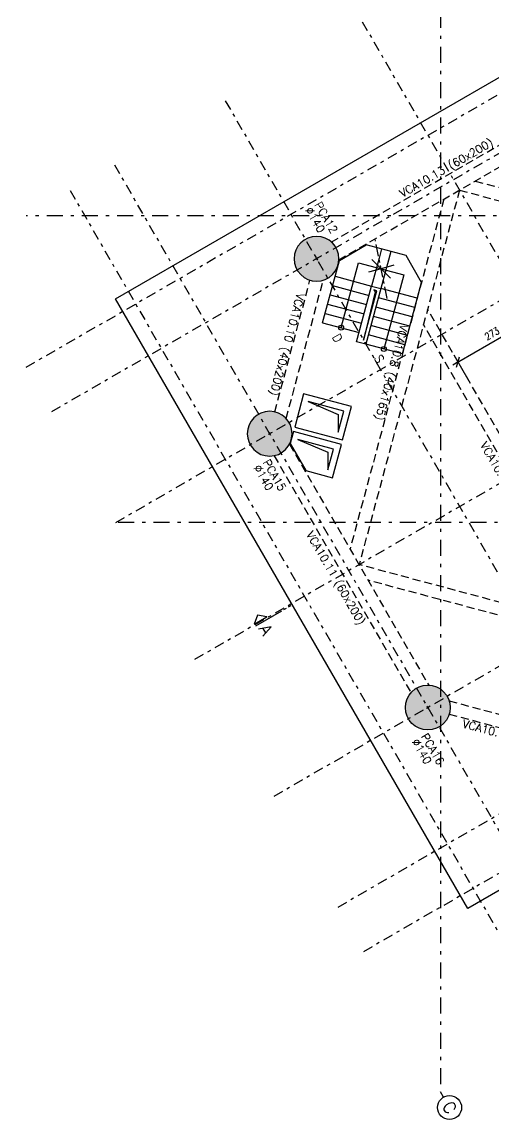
# Model space of a CAD drawing. Header units: metres. Extents: x 661733 to 661987, y 8168511 to 8168781.
# Drawn here: x 661816.85 to 661831.59, y 8168615.29 to 8168649.71 of the extents above; entities that cross this region are included whole.
import ezdxf
from ezdxf.enums import TextEntityAlignment as Align

# ---------------------------------------------------------------- set-up
doc = ezdxf.new("R2010")
doc.units = ezdxf.units.M
doc.header["$MEASUREMENT"] = 0
for name, pattern in [('SPX-CAMPANARIO$0$CENTER2', [1.125, 0.75, -0.125, 0.125, -0.125]), ('SPX-CAMPANARIO$0$DASHDOT2', [0.5, 0.25, -0.125, 0, -0.125]), ('SPX-CAMPANARIO$0$HIDDEN2', [0.1875, 0.125, -0.0625])]:
    doc.linetypes.add(name, pattern=pattern)
doc.layers.get('0').update_dxf_attribs({"linetype": 'CONTINUOUS'})
doc.layers.get('Defpoints').update_dxf_attribs({"linetype": 'CONTINUOUS'})
for name, color, linetype in [('SPX-CAMPANARIO$0$SP 00 Me1', 9, 'SPX-CAMPANARIO$0$DASHDOT2'), ('SPX-CAMPANARIO$0$SP0Me1', 9, 'SPX-CAMPANARIO$0$DASHDOT2'), ('SPX-CAMPANARIO$0$SP1CRT1', 3, 'CONTINUOUS'), ('SPX-CAMPANARIO$0$SP1INV1', 5, 'SPX-CAMPANARIO$0$HIDDEN2'), ('SPX-CAMPANARIO$0$SP1VST1', 2, 'CONTINUOUS'), ('SPX-CAMPANARIO$0$SP1VST2', 1, 'CONTINUOUS'), ('SPX-CAMPANARIO$0$SP1VST3', 5, 'CONTINUOUS'), ('SPX-CAMPANARIO$0$SP3HT2', 254, 'CONTINUOUS'), ('SPX-CAMPANARIO$0$SP4DIM1', 5, 'CONTINUOUS'), ('SPX-CAMPANARIO$0$SP4TXT 2', 2, 'CONTINUOUS'), ('SPX-CAMPANARIO$0$SP4TXT4', 4, 'CONTINUOUS')]:
    doc.layers.add(name, color=color, linetype=linetype)
doc.styles.add('SPX-CAMPANARIO$0$ROMANS', font='romans.shx')
doc.styles.add('SPX-CAMPANARIO$0$SP_T-Geral', font='romans.shx')
doc.styles.add('SPX-CAMPANARIO$0$SP_TD_w.8', font='romans.shx', dxfattribs={"width": 0.8})
doc.dimstyles.new('SPX-CAMPANARIO$0$SP_D125cm_18', dxfattribs={"dimtxt": 0.225, "dimasz": 0.025, "dimexe": 0.25, "dimexo": 0.125, "dimgap": 0.125, "dimtad": 1, "dimdec": 1, "dimlfac": 100, "dimdsep": 46, "dimtxsty": 'SPX-CAMPANARIO$0$SP_TD_w.8', "dimblk": 'SPX-CAMPANARIO$0$TIC', "dimcen": 0.0125, "dimdle": 0.125, "dimclrt": 2, "dimadec": 3, "dimazin": 2, "dimtfac": 1, "dimtdec": 1, "dimtmove": 0, "dimatfit": 3, "dimfxl": 0.2, "dimtolj": 1, "dimtzin": 0, "dimarcsym": 0})

# ---------------------------------------------------------------- blocks, each defined once
blk = doc.blocks.new('*U61')
at = {"layer": 'SPX-CAMPANARIO$0$SP 00 Me1', "color": 0, "linetype": 'Continuous'}
blk.add_line((0, -0.15), (0, 0), dxfattribs=at)
blk.add_circle((0, -0.45), 0.3, dxfattribs=at)
at = {"layer": 'SPX-CAMPANARIO$0$SP 00 Me1', "color": 0, "linetype": 'Continuous', "style": 'SPX-CAMPANARIO$0$SP_T-Geral'}
blk.add_attdef('EIXO?', text='', height=0.3, dxfattribs=at).set_placement((0, -0.45), align=Align.MIDDLE_CENTER)
blk = doc.blocks.new('SPX-CAMPANARIO$0$TIC')
at = {"color": 2, "linetype": 'Continuous'}
blk.add_line((4.6, 4.6), (-4.6, -4.6), dxfattribs=at)
at = {"color": 5}
blk.add_line((-1, 0), (7.5, 0), dxfattribs=at)
blk = doc.blocks.new('*D91')
at = {"layer": 'Defpoints', "color": 0, "linetype": 'Continuous', "transparency": 16777216}
for p in [(10.539, 15.539), (12.403, 15.539), (11.2, 14.127), (-5.021, -14.639), (10.539, -14.639)]:
    blk.add_point(p, dxfattribs=at)
at = {"layer": 'SPX-CAMPANARIO$0$SP4DIM1', "color": 0, "linetype": 'Continuous', "lineweight": -2, "transparency": 16777216}
blk.add_arc((10.539, 12.312), 1.931, 60.7418, 89.2582, dxfattribs=at)
at = {"layer": 'SPX-CAMPANARIO$0$SP4DIM1', "color": 0, "linetype": 'Continuous', "lineweight": -2, "transparency": 16777216, "xscale": 0.025, "yscale": 0.025, "zscale": 0.025}
for p, rotation in [((10.539, 14.243), 179.6291151257718), ((11.505, 13.984), 330.3708836166287)]:
    blk.add_blockref('SPX-CAMPANARIO$0$TIC', p, dxfattribs=dict(at, rotation=rotation))
at = {"layer": 'SPX-CAMPANARIO$0$SP4DIM1', "color": 2, "linetype": 'Continuous', "transparency": 16777216, "insert": (11.101, 14.407), "char_height": 0.225, "attachment_point": 5, "rotation": 345, "style": 'SPX-CAMPANARIO$0$SP_TD_w.8'}
blk.add_mtext('\\A1;30°', dxfattribs=at)
blk = doc.blocks.new('SPX-CAMPANARIO$0$SP_P_140')
at = {"layer": 'SPX-CAMPANARIO$0$SP3HT2', "linetype": 'Continuous'}
h = blk.add_hatch(color=256, dxfattribs=at)
h.dxf.hatch_style = 1
edge = h.paths.add_edge_path()
edge.add_arc((0, 0), 0.7, 0, 360)
at = {"layer": 'Defpoints'}
for p, q in [((-0.05, 0), (0.05, 0)), ((0, -0.05), (0, 0.05))]:
    blk.add_line(p, q, dxfattribs=at)
at = {"layer": 'SPX-CAMPANARIO$0$SP1CRT1', "ltscale": 10}
blk.add_circle((0, 0), 0.7, dxfattribs=at)
blk = doc.blocks.new('SPX-CAMPANARIO$0$A$C10CC2A0B')
at = {"layer": 'SPX-CAMPANARIO$0$SP1VST1'}
for p, q in [((-7.63, -2.469), (-8.539, -3.377)), ((-6.659, -2.469), (-7.63, -2.469)), ((-5.023, -4.104), (-6.659, -2.469)), ((-8.191, -3.029), (-7.979, -3.241)), ((-7.979, -2.817), (-7.13, -3.665)), ((-6.296, -2.831), (-7.13, -3.665)), ((-6.084, -3.043), (-6.918, -3.878)), ((-8.539, -4.349), (-8.539, -3.377)), ((-5.872, -3.256), (-6.706, -4.09)), ((-5.66, -3.468), (-6.494, -4.302)), ((-5.447, -3.68), (-6.282, -4.514)), ((-5.235, -3.892), (-6.07, -4.726)), ((-5.023, -4.104), (-5.858, -4.938)), ((-7.116, -5.773), (-8.539, -4.349)), ((-7.116, -5.773), (-6.282, -4.938))]:
    blk.add_line(p, q, dxfattribs=at)
blk.add_lwpolyline([(-6.07, -5.15), (-7.342, -3.878), (-7.13, -3.665), (-5.858, -4.938)], close=True, dxfattribs=at)
for points in [[(-5.49, -7.399), (-4.73, -8.159), (-3.634, -7.063), (-4.394, -6.303), (-5.49, -7.399)], [(-3.377, -8.539), (-2.767, -7.929), (-3.528, -7.169), (-4.624, -8.265), (-4.349, -8.539), (-3.377, -8.539)]]:
    blk.add_lwpolyline(points, dxfattribs=at)
at = {"layer": 'SPX-CAMPANARIO$0$SP1VST2', "linetype": 'SPX-CAMPANARIO$0$CENTER2', "ltscale": 0.5}
blk.add_line((-6.762, -3.647), (-8.56, -3.048), dxfattribs=at)
at = {"layer": 'SPX-CAMPANARIO$0$SP1VST2'}
for p, q in [((-7.979, -3.241), (-7.342, -3.878)), ((-8.177, -4.712), (-7.342, -3.878)), ((-7.965, -4.924), (-7.13, -4.09)), ((-7.753, -5.136), (-6.918, -4.302)), ((-7.54, -5.348), (-6.706, -4.514)), ((-7.328, -5.56), (-6.494, -4.726))]:
    blk.add_line(p, q, dxfattribs=at)
for points in [[(-6.692, -5.348), (-8.177, -3.863), (-7.145, -2.831), (-5.447, -4.528)], [(-7.554, -2.948), (-7.661, -3.347), (-7.261, -3.24)], [(-8.06, -3.454), (-7.661, -3.347), (-7.768, -3.747)]]:
    blk.add_lwpolyline(points, dxfattribs=at)
for centre in [(-5.447, -4.528), (-6.692, -5.348)]:
    blk.add_circle(centre, 0.075, dxfattribs=at)
at = {"layer": 'SPX-CAMPANARIO$0$SP1VST3'}
for points in [[(-5.999, -4.938), (-7.13, -3.807), (-7.201, -3.878), (-7.13, -3.869)], [(-5.207, -7.399), (-4.394, -6.786), (-3.916, -7.063), (-4.394, -6.586)], [(-4.341, -8.265), (-3.528, -7.652), (-3.05, -7.929), (-3.528, -7.452)]]:
    blk.add_lwpolyline(points, close=True, dxfattribs=at)
at = {"layer": 'SPX-CAMPANARIO$0$SP1VST2', "style": 'SPX-CAMPANARIO$0$ROMANS'}
for s, p in [('S', (-5.369, -4.941)), ('D', (-6.59, -5.746))]:
    blk.add_text(s, height=0.27, dxfattribs=at).set_placement(p)
blk = doc.blocks.new('SPX-CAMPANARIO$0$SP_IND_CORTE2')
for p, q in [((-0.27, 0), (-1.02, 0)), ((-0.135, 0), (-0.21, 0)), ((0, 0), (-0.075, 0))]:
    blk.add_line(p, q)
blk.add_lwpolyline([(-1.02, 0.06), (-0.66, 0.06), (-0.84, 0.21)], close=True)
at = {"style": 'SPX-CAMPANARIO$0$SP_T-Geral'}
blk.add_attdef('1', text='', height=0.3, dxfattribs=at).set_placement((-0.84, -0.2), align=Align.MIDDLE_CENTER)
blk = doc.blocks.new('*D57')
at = {"layer": 'Defpoints', "color": 0, "linetype": 'Continuous', "transparency": 16777216}
for p in [(-3.938, 0), (-3.178, 0), (-3.178, -2.725)]:
    blk.add_point(p, dxfattribs=at)
at = {"layer": 'SPX-CAMPANARIO$0$SP4DIM1', "color": 0, "linetype": 'Continuous', "lineweight": -2, "transparency": 16777216}
for p, q in [((-3.303, 0), (-4.188, 0)), ((-3.938, -2.7), (-3.938, -0.025)), ((-3.303, -2.725), (-4.188, -2.725))]:
    blk.add_line(p, q, dxfattribs=at)
at = {"layer": 'SPX-CAMPANARIO$0$SP4DIM1', "color": 0, "linetype": 'Continuous', "lineweight": -2, "transparency": 16777216, "xscale": 0.025, "yscale": 0.025, "zscale": 0.025}
for p, rotation in [((-3.938, 0), 90), ((-3.938, -2.725), 270)]:
    blk.add_blockref('SPX-CAMPANARIO$0$TIC', p, dxfattribs=dict(at, rotation=rotation))
at = {"layer": 'SPX-CAMPANARIO$0$SP4DIM1', "color": 2, "linetype": 'Continuous', "transparency": 16777216, "insert": (-4.175, -1.363), "char_height": 0.225, "attachment_point": 5, "rotation": 90, "style": 'SPX-CAMPANARIO$0$SP_TD_w.8'}
blk.add_mtext('\\A1;273', dxfattribs=at)
blk = doc.blocks.new('*D58')
at = {"layer": 'Defpoints', "color": 0, "linetype": 'Continuous', "transparency": 16777216}
for p in [(-3.178, 2.725), (-3.938, 0), (-3.178, 0)]:
    blk.add_point(p, dxfattribs=at)
at = {"layer": 'SPX-CAMPANARIO$0$SP4DIM1', "color": 0, "linetype": 'Continuous', "lineweight": -2, "transparency": 16777216}
for p, q in [((-3.303, 2.725), (-4.188, 2.725)), ((-3.938, 2.7), (-3.938, 0.025)), ((-3.303, 0), (-4.188, 0))]:
    blk.add_line(p, q, dxfattribs=at)
at = {"layer": 'SPX-CAMPANARIO$0$SP4DIM1', "color": 0, "linetype": 'Continuous', "lineweight": -2, "transparency": 16777216, "xscale": 0.025, "yscale": 0.025, "zscale": 0.025}
for p, rotation in [((-3.938, 2.725), 90), ((-3.938, 0), 270)]:
    blk.add_blockref('SPX-CAMPANARIO$0$TIC', p, dxfattribs=dict(at, rotation=rotation))
at = {"layer": 'SPX-CAMPANARIO$0$SP4DIM1', "color": 2, "linetype": 'Continuous', "transparency": 16777216, "insert": (-4.175, 1.362), "char_height": 0.225, "attachment_point": 5, "rotation": 90, "style": 'SPX-CAMPANARIO$0$SP_TD_w.8'}
blk.add_mtext('\\A1;273', dxfattribs=at)
blk = doc.blocks.new('SPX-CAMPANARIO$0$SP_EIXOS_CAMP')
at = {"layer": 'SPX-CAMPANARIO$0$SP0Me1', "ltscale": 2}
for p, q in [((1.3296, 15.5393), (-14.6393, -12.1197)), ((12.4027, 15.5393), (-5.021, -14.6393)), ((-14.6393, 2.8246), (15.5393, -14.5991))]:
    blk.add_line(p, q, dxfattribs=at)
at = {"layer": 'SPX-CAMPANARIO$0$SP0Me1', "ltscale": 1.25}
for p, q in [((-10.5393, 15.5393), (-10.5393, -14.6393)), ((-8.9393, 15.5393), (-8.9393, -14.6393)), ((-4.9393, 15.5393), (-4.9393, -14.6393)), ((0, 15.5393), (0, -14.6393)), ((4.9393, 15.5393), (4.9393, -14.6393)), ((8.9393, 15.5393), (8.9393, -14.6393)), ((10.5393, 15.5393), (10.5393, -14.6393)), ((-14.6393, 0), (15.5393, 0)), ((-14.6393, -4.9393), (15.5393, -4.9393)), ((-14.6393, -8.9393), (15.5393, -8.9393)), ((-14.6393, -10.5393), (15.5393, -10.5393))]:
    blk.add_line(p, q, dxfattribs=at)
at = {"layer": 'SPX-CAMPANARIO$0$SP0Me1'}
ref = blk.add_blockref('*U61', (15.5393, -14.5991), dxfattribs=dict(at, xscale=1.25, yscale=1.25, zscale=1.25, rotation=90))
ref.add_attrib('EIXO?', 'C', dxfattribs={"layer": 'SPX-CAMPANARIO$0$SP 00 Me1', "color": 0, "linetype": 'Continuous', "height": 0.375, "rotation": 0, "style": 'SPX-CAMPANARIO$0$SP_T-Geral'}).set_placement((16.1018, -14.5991), align=Align.MIDDLE_CENTER)
at = {"layer": 'SPX-CAMPANARIO$0$SP4DIM1', "linetype": 'Continuous'}
dim = blk.add_angular_dim_2l(base=(11.1998, 14.1265), line1=((10.5393, 15.5393), (10.5393, -14.6393)), line2=((12.4027, 15.5393), (-5.021, -14.6393)), dimstyle='SPX-CAMPANARIO$0$SP_D125cm_18', dxfattribs=at)
dim.commit()
dim.dimension.update_dxf_attribs({"geometry": '*D91', "text_midpoint": (11.1006, 14.4066)})
blk = doc.blocks.new('SPX-CAMPANARIO$0$02')
at = {"layer": 'SPX-CAMPANARIO$0$SP1INV1', "ltscale": 2}
for p, q in [((-8.564, 0), (0, 8.564)), ((-8.564, 0.566), (-0.566, 8.564)), ((8.564, 0), (0, 8.564)), ((8.564, 0.566), (0.566, 8.564)), ((5.489, 3.075), (-5.489, 3.075)), ((5.839, 2.725), (-5.839, 2.725)), ((8.564, 0), (0, -8.564)), ((-8.564, 0), (0, -8.564)), ((-8.564, -0.566), (-0.566, -8.564)), ((8.564, -0.566), (0.566, -8.564)), ((5.839, -2.725), (-5.839, -2.725)), ((5.489, -3.075), (-5.489, -3.075))]:
    blk.add_line(p, q, dxfattribs=at)
at = {"layer": 'SPX-CAMPANARIO$0$SP4DIM1', "linetype": 'Continuous'}
for base, p1, p2, angle, picture, middle in [((-3.937713557, -0.000000014), (-3.177936707, 2.72499999), (-3.177936743, -0.000000014), 269.999999146, '*D58', (-4.175213557, 1.362499988)), ((-3.93771356, -0.00000001), (-3.17793669, -2.72500002), (-3.17793674, -0.00000001), 90.00000117, '*D57', (-4.17521356, -1.36250002))]:
    dim = blk.add_linear_dim(base=base, p1=p1, p2=p2, angle=angle, dimstyle='SPX-CAMPANARIO$0$SP_D125cm_18', override={"dimdec": 0}, dxfattribs=at)
    dim.commit()
    dim.dimension.update_dxf_attribs({"geometry": picture, "text_midpoint": middle})
blk = doc.blocks.new('SPX-CAMPANARIO')
at = {"layer": 'SPX-CAMPANARIO$0$SP1INV1', "ltscale": 2}
for p, q in [((661826.5061, 8168642.8363), (661833.9132, 8168647.1128)), ((661826.7439, 8168642.2808), (661834.2753, 8168646.6291)), ((661825.2086, 8168636.5261), (661829.5568, 8168628.9946)), ((661824.7248, 8168636.1639), (661829.0013, 8168628.7568))]:
    blk.add_line(p, q, dxfattribs=at)
for points in [[(661824.7452, 8168637.5326), (661825.8472, 8168641.6453)], [(661825.1035, 8168637.3243), (661826.2616, 8168641.6465)], [(661830.1956, 8168628.5045), (661834.5178, 8168627.3464)], [(661830.1969, 8168628.09), (661834.3095, 8168626.9881)]]:
    blk.add_lwpolyline(points, dxfattribs=at)
at = {"layer": 'SPX-CAMPANARIO$0$SP1VST1'}
blk.add_lwpolyline([(661838.8259, 8168652.0688), (661849.8259, 8168633.0162), (661830.7734, 8168622.0162), (661819.7734, 8168641.0688)], close=True, dxfattribs=at)
for name, rotation in [('SPX-CAMPANARIO$0$02', 300.000000039103), ('SPX-CAMPANARIO$0$A$C10CC2A0B', 300.000000039116)]:
    blk.add_blockref(name, (661834.7996, 8168637.0425), dxfattribs=dict(rotation=rotation))
at = {"layer": 'SPX-CAMPANARIO$0$SP 00 Me1', "linetype": 'Continuous', "rotation": 300.000000039103}
blk.add_blockref('SPX-CAMPANARIO$0$SP_EIXOS_CAMP', (661834.7996, 8168637.0425), dxfattribs=at)
at = {"layer": 'SPX-CAMPANARIO$0$SP1CRT1', "xscale": -1, "rotation": 120.0000000510276}
for p in [(661826.0524, 8168642.3145), (661824.5883, 8168636.8504)]:
    blk.add_blockref('SPX-CAMPANARIO$0$SP_P_140', p, dxfattribs=at)
at = {"layer": 'SPX-CAMPANARIO$0$SP1CRT1', "rotation": 120.0000000330993}
blk.add_blockref('SPX-CAMPANARIO$0$SP_P_140', (661829.5276, 8168628.2953), dxfattribs=at)
at = {"layer": 'SPX-CAMPANARIO$0$SP4TXT4'}
ref = blk.add_blockref('SPX-CAMPANARIO$0$SP_IND_CORTE2', (661825.2472, 8168631.4777), dxfattribs=dict(at, xscale=1.25, yscale=1.25, zscale=1.25, rotation=29.99999987407687))
ref.add_attrib('Nº', 'A', dxfattribs={"height": 0.375, "rotation": 300, "style": 'SPX-CAMPANARIO$0$SP_T-Geral'}).set_placement((661824.4685, 8168630.7265), align=Align.MIDDLE_CENTER)
at = {"layer": 'SPX-CAMPANARIO$0$SP4TXT 2', "char_height": 0.25, "line_spacing_factor": 0.8, "style": 'SPX-CAMPANARIO$0$SP_T-Geral'}
for s, insert, attachment_point, rotation in [('VCA10.13 (60x200)', (661830.2096, 8168644.9745), 8, 30), ('PCA12\\P%%C140', (661825.9398, 8168643.9876), 4, 300), ('VCA10.10 (40x200)', (661825.2557, 8168639.6064), 2, 255), ('VCA10.8 (40x165)', (661828.5232, 8168638.7309), 2, 255), ('VCA10.7 (35x150)', (661832.1423, 8168635.2896), 2, 300), ('PCA15\\P%%C140', (661824.3289, 8168635.9353), 4, 300), ('VCA10.11 (60x200)', (661826.476, 8168632.2369), 8, 300), ('VCA10.12 (40x200)', (661832.2481, 8168627.4953), 2, 345), ('PCA16\\P%%C140', (661829.2683, 8168627.3801), 4, 300)]:
    blk.add_mtext(s, dxfattribs=dict(at, insert=insert, attachment_point=attachment_point, rotation=rotation))

msp = doc.modelspace()

# ---------------------------------------------------------------- block references
msp.add_blockref('SPX-CAMPANARIO', (0, 0))

doc.saveas('drawing.dxf')
